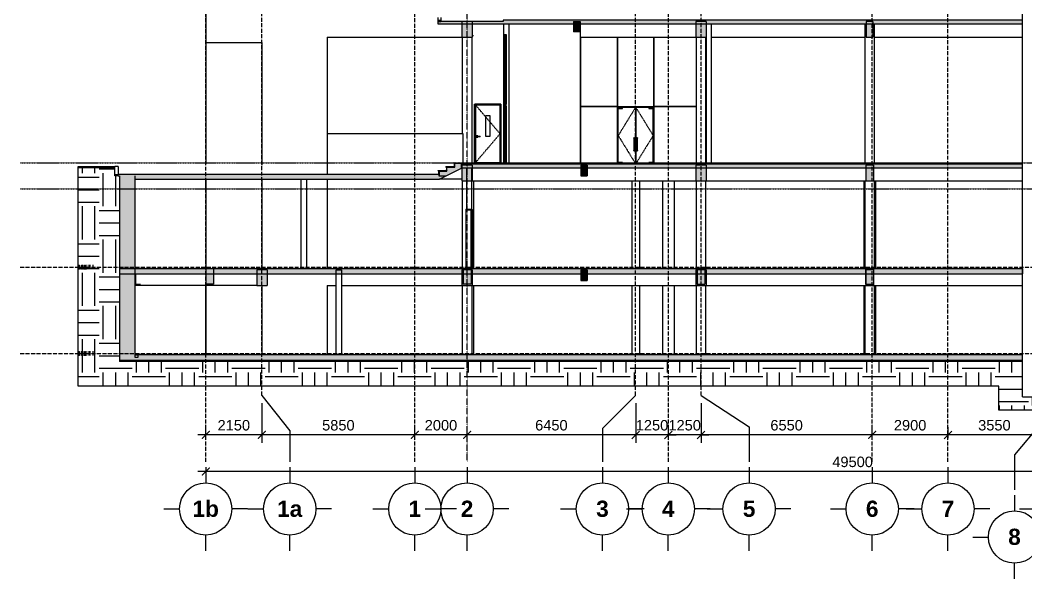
# Model space of a CAD drawing. Header units: millimetres. Extents: x -15601 to 112004, y -15912 to 94410.
# Drawn here: x -15601 to 22881, y -15912 to 5450 of the extents above; entities that cross this region are included whole.
import ezdxf

# ---------------------------------------------------------------- set-up
doc = ezdxf.new("R2010")
doc.units = ezdxf.units.MM
for name, pattern in [('ALB-RD1', [9, 0, -2, 0, -2, 3, -2]), ('Centre', [31.75, 6.35, -4.7625, 15.875, -4.7625]), ('Dash 1_16_', [3.175, 1.5875, -1.5875]), ('Grid Line', [4.2, 3, -0.6, 0, -0.6])]:
    doc.linetypes.add(name, pattern=pattern)
for name, color, linetype, lineweight in [('A-DOOR', 31, 'Continuous', 5), ('A-DOOR-GLAZ', 152, 'Continuous', 5), ('A-FLOR-MCUT', 3, 'Continuous', 9), ('A-GLAZ-CWMG', 55, 'Continuous', 5), ('CUA', 31, 'Continuous', 9), ('DIM', 1, 'Continuous', 5), ('KH', 6, 'Continuous', 5), ('KINH', 152, 'Continuous', 5), ('MOC RANH', 83, 'ALB-RD1', 100), ('NET CAT', 3, 'Continuous', 5), ('NET CATConcrete', 3, 'Continuous', 5), ('NET THAY 1', 41, 'Continuous', 5), ('NET-CAT', 3, 'Continuous', 15), ('NET-THAY', 2, 'Continuous', 9), ('TRUC', 225, 'Continuous', 5)]:
    doc.layers.add(name, color=color, linetype=linetype, lineweight=lineweight)
doc.styles.add('Arial_B', font='arialbd_0.ttf', dxfattribs={"height": 619.047619})
doc.styles.add('TA1', font='arial_0.ttf')
doc.dimstyles.new('D_200_KTx2', dxfattribs={"dimtxt": 400, "dimasz": 300, "dimexe": 300, "dimexo": 300, "dimgap": 160, "dimtad": 1, "dimdec": 0, "dimzin": 9, "dimtxsty": 'TA1', "dimblk": 'ARCHTICK', "dimcen": 1, "dimdle": 300, "dimclrd": 256, "dimclre": 256, "dimclrt": 7, "dimadec": 0, "dimazin": 0, "dimtfac": 1, "dimtdec": 0, "dimtix": 1, "dimtmove": 1, "dimatfit": 3, "dimldrblk": 'ARCHTICK', "dimfxl": 0, "dimtolj": 1, "dimtzin": 0, "dimlwd": -1, "dimlwe": -1, "dimarcsym": 0})
pattern_1 = [(45, (40760.02, 40400), (-28.28427, 28.28427), []), (135, (40760.02, 40400), (-28.28427, -28.28427), [])]

# ---------------------------------------------------------------- blocks, each defined once
blk = doc.blocks.new('ALC1807-ASCENT PLAZA-KET CAU 2_rvt-1-B-B')
at = {"layer": 'NET CAT'}
for points in [[(1301, 4800), (1701, 4800), (1701, 5400), (1301, 5400)], [(5576, 5000), (5826, 5000), (5826, 5400), (5576, 5400)], [(10251, 4800), (10651, 4800), (10651, 5400), (10251, 5400)], [(17026, 4800), (17026, 5400), (16776, 5400), (16776, 4800)], [(1498, -700), (1701, -700), (1701, -100), (1301, -100), (1301, -700)], [(6101, -500), (6101, -100), (5851, -100), (5851, -500)], [(10651, -700), (10651, -100), (10251, -100), (10251, -700)], [(16751, -700), (17051, -700), (17051, -100), (16751, -100)], [(-6149, -4700), (-6149, -4100), (-6549, -4100), (-6549, -4700)], [(1701, -4700), (1701, -4100), (1301, -4100), (1301, -4700)], [(6101, -4500), (6101, -4100), (5851, -4100), (5851, -4500)], [(10251, -4700), (10651, -4700), (10651, -4100), (10251, -4100)], [(16751, -4700), (17051, -4700), (17051, -4100), (16751, -4100)]]:
    blk.add_hatch(color=7, dxfattribs=at).paths.add_polyline_path(points, flags=0)
at = {"layer": 'NET CAT', "color": 50, "lineweight": 15}
for q in [(22751, 93200), (26051, -8950)]:
    blk.add_line((22751, -8950), q, dxfattribs=at)
at = {"layer": 'NET CAT', "color": 130, "lineweight": 13}
for p, q in [((1701, 5400), (1301, 5400)), ((1301, 5400), (1301, 4800)), ((1701, 5400), (1701, 4800)), ((5576, 5400), (5826, 5400)), ((5576, 5400), (5576, 5000)), ((5826, 5400), (5826, 5000)), ((10651, 5400), (10251, 5400)), ((10251, 5400), (10251, 4800)), ((10651, 5400), (10651, 4800)), ((17026, 5400), (16776, 5400)), ((16776, 5400), (16776, 4800)), ((17026, 5400), (17026, 4800)), ((1301, 4800), (1701, 4800)), ((5826, 5000), (5576, 5000)), ((10251, 4800), (10651, 4800)), ((16776, 4800), (17026, 4800)), ((1701, -100), (1301, -100)), ((1301, -100), (1301, -700)), ((1701, -100), (1701, -700)), ((6101, -100), (5851, -100)), ((5851, -100), (5851, -500)), ((6101, -100), (6101, -500)), ((10651, -100), (10251, -100)), ((10251, -100), (10251, -700)), ((10651, -100), (10651, -700)), ((17051, -100), (16751, -100)), ((16751, -100), (16751, -700)), ((17051, -100), (17051, -700)), ((1301, -700), (1701, -700)), ((5851, -500), (6101, -500)), ((10251, -700), (10651, -700)), ((16751, -700), (17051, -700)), ((-6149, -4100), (-6549, -4100)), ((-6549, -4100), (-6549, -4700)), ((-6149, -4100), (-6149, -4700)), ((1701, -4100), (1301, -4100)), ((1301, -4100), (1301, -4700)), ((1701, -4100), (1701, -4700)), ((6101, -4100), (5851, -4100)), ((5851, -4100), (5851, -4500)), ((6101, -4100), (6101, -4500)), ((10651, -4100), (10251, -4100)), ((10251, -4100), (10251, -4700)), ((10651, -4100), (10651, -4700)), ((17051, -4100), (16751, -4100)), ((16751, -4100), (16751, -4700)), ((17051, -4100), (17051, -4700)), ((5851, -4500), (6101, -4500)), ((-6549, -4700), (-6149, -4700)), ((1301, -4700), (1701, -4700)), ((10251, -4700), (10651, -4700)), ((16751, -4700), (17051, -4700))]:
    blk.add_line(p, q, dxfattribs=at)
at = {"layer": 'NET CAT', "color": 4}
for p, q in [((16726, 0), (16726, 5300)), ((17076, 5300), (17076, 0)), ((-8499, 4850), (-8499, 4600)), ((-3849, 4800), (-3849, 1100)), ((-3849, 4800), (1301, 4800)), ((1326, 1100), (1326, 4800)), ((1676, 4800), (1676, 0)), ((5837, 4800), (10251, 4800)), ((10276, 0), (10276, 4800)), ((10626, 4800), (10626, 0)), ((10851, 4800), (16726, 4800)), ((17076, 4800), (22751, 4800)), ((-8499, 4600), (-6349, 4600)), ((-6349, 4600), (-6349, -100)), ((-8499, -630), (-8499, -4050)), ((-6349, -630), (-6349, -4050)), ((-3849, -630), (-3849, -4050)), ((1326, -4050), (1326, -700)), ((1701, -700), (10251, -700)), ((1751, -700), (1751, -4050)), ((7801, -700), (7801, -4050)), ((8101, -700), (8101, -4050)), ((8976, -700), (8976, -4050)), ((9426, -700), (9426, -4050)), ((10276, -4050), (10276, -700)), ((10626, -700), (10626, -4050)), ((10651, -700), (16726, -700)), ((16676, -700), (16676, -4050)), ((16726, -4050), (16726, -700)), ((17076, -700), (17076, -4050)), ((17076, -700), (22751, -700)), ((17126, -700), (17126, -4050)), ((-11199, -4700), (-11199, -4250)), ((-6549, -4700), (-11199, -4700)), ((-8499, -4700), (-8499, -7350)), ((-6349, -4700), (-6349, -7350)), ((-3849, -4700), (-3849, -7350)), ((-3849, -4700), (-3509, -4700)), ((-3309, -4700), (1301, -4700)), ((1326, -7350), (1326, -4700)), ((1676, -4700), (1676, -7350)), ((1701, -4700), (10251, -4700)), ((1751, -4700), (1751, -7350)), ((7801, -4700), (7801, -7350)), ((8101, -4700), (8101, -7350)), ((8976, -4700), (8976, -7350)), ((9426, -4700), (9426, -7350)), ((10276, -7350), (10276, -4700)), ((10626, -4700), (10626, -7350)), ((10651, -4700), (16726, -4700)), ((16676, -4700), (16676, -7350)), ((16726, -7350), (16726, -4700)), ((17076, -4700), (17076, -7350)), ((17076, -4700), (22751, -4700)), ((17126, -4700), (17126, -7350)), ((-6349, -7350), (-8499, -7350)), ((-3849, -7350), (-6349, -7350)), ((1676, -7350), (1326, -7350)), ((1751, -7350), (1676, -7350)), ((8101, -7350), (7801, -7350)), ((9426, -7350), (8976, -7350)), ((10626, -7350), (10276, -7350)), ((16726, -7350), (16676, -7350)), ((17076, -7350), (16726, -7350)), ((17126, -7350), (17076, -7350))]:
    blk.add_line(p, q, dxfattribs=at)
blk = doc.blocks.new('System Panel - Glazed-1271697-B-B')
at = {"layer": 'KINH'}
for p, q in [((7250, 2150), (5841, 2150)), ((5841, 2150), (5841, 0)), ((7250, 0), (7250, 2150))]:
    blk.add_line(p, q, dxfattribs=at)
blk = doc.blocks.new('CUA KINH BAN LE SAN MO 2 HUONG - Type 1-1271698-B-B')
at = {"layer": 'A-DOOR-GLAZ', "lineweight": 5}
for p, q in [((7281, 5), (7281, 2069)), ((7950, 2119), (7446, 2119)), ((7950, 2119), (7950, 0)), ((8454, 2119), (7951, 2119)), ((7951, 2119), (7951, 0)), ((8619, 5), (8619, 2069))]:
    blk.add_line(p, q, dxfattribs=at)
at = {"layer": 'CUA', "lineweight": 5}
for p, q in [((7280, 0), (7280, 2120)), ((7280, 2120), (8620, 2120)), ((7446, 2119), (7281, 2119)), ((7281, 2119), (7281, 2069)), ((7281, 2069), (7446, 2069)), ((7446, 2069), (7446, 2119)), ((8619, 2119), (8454, 2119)), ((8454, 2119), (8454, 2069)), ((8454, 2069), (8619, 2069)), ((8619, 2069), (8619, 2119)), ((8620, 2120), (8620, 0)), ((7875, 900), (7875, 500)), ((7905, 500), (7905, 900)), ((7996, 900), (7996, 500)), ((8026, 500), (8026, 900)), ((7446, 5), (7281, 5)), ((7281, 5), (7281, 0)), ((7446, 0), (7446, 5)), ((8454, 5), (8454, 0)), ((8619, 5), (8454, 5)), ((8619, 0), (8619, 5))]:
    blk.add_line(p, q, dxfattribs=at)
at = {"layer": 'CUA', "linetype": 'Dash 1_16_', "lineweight": 5}
for p, q in [((7950, 2119), (7281, 1037)), ((7950, 2119), (7281, 1037)), ((7951, 2119), (8619, 1037)), ((7951, 2119), (8619, 1037)), ((7281, 1037), (7922, 0)), ((7281, 1037), (7922, 0)), ((8619, 1037), (7979, 0)), ((8619, 1037), (7979, 0))]:
    blk.add_line(p, q, dxfattribs=at)
at = {"layer": 'CUA', "lineweight": 5, "flags": 128}
for points in [[(7875, 936), (7875, 936), (7875, 937), (7875, 937), (7875, 938), (7875, 939), (7875, 939), (7876, 940), (7876, 940), (7876, 941), (7876, 941), (7877, 942), (7877, 942), (7877, 943), (7878, 943), (7878, 944), (7878, 944), (7879, 945), (7879, 945), (7879, 946), (7880, 946), (7880, 947), (7881, 947), (7881, 947), (7882, 948), (7882, 948), (7883, 948), (7883, 949), (7884, 949), (7884, 949), (7885, 949), (7886, 949), (7886, 950), (7887, 950), (7887, 950), (7888, 950), (7889, 950), (7889, 950), (7890, 950), (7890, 950)], [(7875, 935), (7875, 935), (7875, 935), (7875, 935), (7875, 935), (7875, 934), (7875, 934), (7875, 934), (7875, 933), (7875, 933), (7875, 932), (7875, 932), (7875, 931), (7875, 930), (7875, 930), (7875, 929), (7875, 928), (7875, 927), (7875, 926), (7875, 925), (7875, 924), (7875, 923), (7875, 922), (7875, 921), (7875, 920), (7875, 919), (7875, 918), (7875, 916), (7875, 915), (7875, 914), (7875, 913), (7875, 911), (7875, 910), (7875, 909), (7875, 907), (7875, 906), (7875, 905), (7875, 903), (7875, 902), (7875, 900), (7875, 900)], [(7875, 932), (7875, 932), (7875, 933), (7875, 933), (7875, 934), (7875, 934), (7875, 934), (7875, 934), (7875, 935), (7875, 935), (7875, 935), (7875, 935)], [(7890, 950), (7891, 950), (7891, 950), (7892, 950), (7892, 950), (7893, 950), (7893, 950), (7894, 949), (7895, 949), (7895, 949), (7896, 949), (7896, 949), (7897, 948), (7897, 948), (7898, 948), (7898, 947), (7899, 947), (7899, 947), (7900, 946), (7900, 946), (7901, 945), (7901, 945), (7901, 945), (7902, 944), (7902, 944), (7903, 943), (7903, 943), (7903, 942), (7903, 942), (7904, 941), (7904, 940), (7904, 940), (7904, 939), (7904, 939), (7905, 938), (7905, 938), (7905, 937), (7905, 936), (7905, 936), (7905, 935)], [(7905, 900), (7905, 901), (7905, 903), (7905, 904), (7905, 906), (7905, 907), (7905, 908), (7905, 910), (7905, 911), (7905, 912), (7905, 914), (7905, 915), (7905, 916), (7905, 917), (7905, 919), (7905, 920), (7905, 921), (7905, 922), (7905, 923), (7905, 924), (7905, 925), (7905, 926), (7905, 927), (7905, 928), (7905, 929), (7905, 929), (7905, 930), (7905, 931), (7905, 932), (7905, 932), (7905, 933), (7905, 933), (7905, 934), (7905, 934), (7905, 934), (7905, 934), (7905, 935), (7905, 935), (7905, 935), (7905, 935)], [(7905, 935), (7905, 935), (7905, 935), (7905, 935), (7905, 934), (7905, 934), (7905, 934), (7905, 933), (7905, 933), (7905, 932), (7905, 932)], [(7996, 936), (7996, 936), (7996, 937), (7996, 937), (7996, 938), (7996, 939), (7996, 939), (7997, 940), (7997, 940), (7997, 941), (7997, 941), (7998, 942), (7998, 942), (7998, 943), (7999, 943), (7999, 944), (7999, 944), (8000, 945), (8000, 945), (8000, 946), (8001, 946), (8001, 947), (8002, 947), (8002, 947), (8003, 948), (8003, 948), (8004, 948), (8004, 949), (8005, 949), (8005, 949), (8006, 949), (8007, 949), (8007, 950), (8008, 950), (8008, 950), (8009, 950), (8010, 950), (8010, 950), (8011, 950), (8011, 950)], [(7996, 935), (7996, 935), (7996, 935), (7996, 935), (7996, 935), (7996, 934), (7996, 934), (7996, 934), (7996, 933), (7996, 933), (7996, 932), (7996, 932), (7996, 931), (7996, 930), (7996, 930), (7996, 929), (7996, 928), (7996, 927), (7996, 926), (7996, 925), (7996, 924), (7996, 923), (7996, 922), (7996, 921), (7996, 920), (7996, 919), (7996, 918), (7996, 916), (7996, 915), (7996, 914), (7996, 913), (7996, 911), (7996, 910), (7996, 909), (7996, 907), (7996, 906), (7996, 905), (7996, 903), (7996, 902), (7996, 900), (7996, 900)], [(7996, 932), (7996, 932), (7996, 933), (7996, 933), (7996, 934), (7996, 934), (7996, 934), (7996, 934), (7996, 935), (7996, 935), (7996, 935), (7996, 935)], [(8011, 950), (8012, 950), (8012, 950), (8013, 950), (8013, 950), (8014, 950), (8014, 950), (8015, 949), (8016, 949), (8016, 949), (8017, 949), (8017, 949), (8018, 948), (8018, 948), (8019, 948), (8019, 947), (8020, 947), (8020, 947), (8021, 946), (8021, 946), (8022, 945), (8022, 945), (8022, 945), (8023, 944), (8023, 944), (8024, 943), (8024, 943), (8024, 942), (8024, 942), (8025, 941), (8025, 940), (8025, 940), (8025, 939), (8025, 939), (8026, 938), (8026, 938), (8026, 937), (8026, 936), (8026, 936), (8026, 935)], [(8026, 900), (8026, 901), (8026, 903), (8026, 904), (8026, 906), (8026, 907), (8026, 908), (8026, 910), (8026, 911), (8026, 912), (8026, 914), (8026, 915), (8026, 916), (8026, 917), (8026, 919), (8026, 920), (8026, 921), (8026, 922), (8026, 923), (8026, 924), (8026, 925), (8026, 926), (8026, 927), (8026, 928), (8026, 929), (8026, 929), (8026, 930), (8026, 931), (8026, 932), (8026, 932), (8026, 933), (8026, 933), (8026, 934), (8026, 934), (8026, 934), (8026, 934), (8026, 935), (8026, 935), (8026, 935), (8026, 935)], [(8026, 935), (8026, 935), (8026, 935), (8026, 935), (8026, 934), (8026, 934), (8026, 934), (8026, 933), (8026, 933), (8026, 932), (8026, 932)], [(7875, 500), (7875, 499), (7875, 497), (7875, 496), (7875, 494), (7875, 493), (7875, 492), (7875, 490), (7875, 489), (7875, 488), (7875, 486), (7875, 485), (7875, 484), (7875, 483), (7875, 481), (7875, 480), (7875, 479), (7875, 478), (7875, 477), (7875, 476), (7875, 475), (7875, 474), (7875, 473), (7875, 472), (7875, 471), (7875, 471), (7875, 470), (7875, 469), (7875, 468), (7875, 468), (7875, 467), (7875, 467), (7875, 466), (7875, 466), (7875, 466), (7875, 466), (7875, 465), (7875, 465), (7875, 465), (7875, 465)], [(7875, 465), (7875, 465), (7875, 465), (7875, 465), (7875, 466), (7875, 466), (7875, 466), (7875, 467), (7875, 467), (7875, 468), (7875, 468)], [(7890, 450), (7889, 450), (7889, 450), (7888, 450), (7888, 450), (7887, 450), (7886, 450), (7886, 451), (7885, 451), (7885, 451), (7884, 451), (7884, 451), (7883, 452), (7882, 452), (7882, 452), (7881, 453), (7881, 453), (7880, 453), (7880, 454), (7880, 454), (7879, 455), (7879, 455), (7878, 455), (7878, 456), (7878, 456), (7877, 457), (7877, 457), (7877, 458), (7876, 458), (7876, 459), (7876, 460), (7876, 460), (7876, 461), (7875, 461), (7875, 462), (7875, 462), (7875, 463), (7875, 464), (7875, 464), (7875, 465)], [(7905, 464), (7905, 464), (7905, 463), (7905, 463), (7905, 462), (7904, 461), (7904, 461), (7904, 460), (7904, 460), (7904, 459), (7903, 459), (7903, 458), (7903, 458), (7903, 457), (7902, 457), (7902, 456), (7902, 456), (7901, 455), (7901, 455), (7900, 454), (7900, 454), (7899, 453), (7899, 453), (7899, 453), (7898, 452), (7898, 452), (7897, 452), (7896, 451), (7896, 451), (7895, 451), (7895, 451), (7894, 451), (7894, 450), (7893, 450), (7892, 450), (7892, 450), (7891, 450), (7891, 450), (7890, 450), (7890, 450)], [(7905, 465), (7905, 465), (7905, 465), (7905, 465), (7905, 465), (7905, 466), (7905, 466), (7905, 466), (7905, 467), (7905, 467), (7905, 468), (7905, 468), (7905, 469), (7905, 470), (7905, 470), (7905, 471), (7905, 472), (7905, 473), (7905, 474), (7905, 475), (7905, 476), (7905, 477), (7905, 478), (7905, 479), (7905, 480), (7905, 481), (7905, 482), (7905, 484), (7905, 485), (7905, 486), (7905, 487), (7905, 489), (7905, 490), (7905, 491), (7905, 493), (7905, 494), (7905, 495), (7905, 497), (7905, 498), (7905, 500), (7905, 500)], [(7905, 468), (7905, 468), (7905, 467), (7905, 467), (7905, 466), (7905, 466), (7905, 466), (7905, 466), (7905, 465), (7905, 465), (7905, 465), (7905, 465)], [(7996, 500), (7996, 499), (7996, 497), (7996, 496), (7996, 494), (7996, 493), (7996, 492), (7996, 490), (7996, 489), (7996, 488), (7996, 486), (7996, 485), (7996, 484), (7996, 483), (7996, 481), (7996, 480), (7996, 479), (7996, 478), (7996, 477), (7996, 476), (7996, 475), (7996, 474), (7996, 473), (7996, 472), (7996, 471), (7996, 471), (7996, 470), (7996, 469), (7996, 468), (7996, 468), (7996, 467), (7996, 467), (7996, 466), (7996, 466), (7996, 466), (7996, 466), (7996, 465), (7996, 465), (7996, 465), (7996, 465)], [(7996, 465), (7996, 465), (7996, 465), (7996, 465), (7996, 466), (7996, 466), (7996, 466), (7996, 467), (7996, 467), (7996, 468), (7996, 468)], [(8011, 450), (8010, 450), (8010, 450), (8009, 450), (8009, 450), (8008, 450), (8007, 450), (8007, 451), (8006, 451), (8006, 451), (8005, 451), (8005, 451), (8004, 452), (8003, 452), (8003, 452), (8002, 453), (8002, 453), (8001, 453), (8001, 454), (8001, 454), (8000, 455), (8000, 455), (7999, 455), (7999, 456), (7999, 456), (7998, 457), (7998, 457), (7998, 458), (7997, 458), (7997, 459), (7997, 460), (7997, 460), (7997, 461), (7996, 461), (7996, 462), (7996, 462), (7996, 463), (7996, 464), (7996, 464), (7996, 465)], [(8026, 464), (8026, 464), (8026, 463), (8026, 463), (8026, 462), (8025, 461), (8025, 461), (8025, 460), (8025, 460), (8025, 459), (8024, 459), (8024, 458), (8024, 458), (8024, 457), (8023, 457), (8023, 456), (8023, 456), (8022, 455), (8022, 455), (8021, 454), (8021, 454), (8020, 453), (8020, 453), (8020, 453), (8019, 452), (8019, 452), (8018, 452), (8017, 451), (8017, 451), (8016, 451), (8016, 451), (8015, 451), (8015, 450), (8014, 450), (8013, 450), (8013, 450), (8012, 450), (8012, 450), (8011, 450), (8011, 450)], [(8026, 465), (8026, 465), (8026, 465), (8026, 465), (8026, 465), (8026, 466), (8026, 466), (8026, 466), (8026, 467), (8026, 467), (8026, 468), (8026, 468), (8026, 469), (8026, 470), (8026, 470), (8026, 471), (8026, 472), (8026, 473), (8026, 474), (8026, 475), (8026, 476), (8026, 477), (8026, 478), (8026, 479), (8026, 480), (8026, 481), (8026, 482), (8026, 484), (8026, 485), (8026, 486), (8026, 487), (8026, 489), (8026, 490), (8026, 491), (8026, 493), (8026, 494), (8026, 495), (8026, 497), (8026, 498), (8026, 500), (8026, 500)], [(8026, 468), (8026, 468), (8026, 467), (8026, 467), (8026, 466), (8026, 466), (8026, 466), (8026, 466), (8026, 465), (8026, 465), (8026, 465), (8026, 465)]]:
    blk.add_lwpolyline(points, dxfattribs=at)
at = {"layer": 'CUA', "lineweight": 5}
for centre, start, end in [((7890, 935), 0, 180), ((7890, 935), 90, 210), ((7890, 935), 225, 239.2959), ((7890, 935), 330, 90), ((7890, 935), 300.7041, 315), ((8011, 935), 360, 180), ((8011, 935), 90, 210), ((8011, 935), 225, 239.2959), ((8011, 935), 330, 90), ((8011, 935), 300.7041, 315), ((7890, 465), 150, 270), ((7890, 465), 180, 0), ((7890, 465), 270, 30), ((8011, 465), 150, 270), ((8011, 465), 180, 360), ((8011, 465), 270, 30)]:
    blk.add_arc(centre, 15, start, end, dxfattribs=at)
blk = doc.blocks.new('System Panel - Glazed-1271709-B-B')
at = {"layer": 'KINH'}
for p, q in [((10276, 2150), (8650, 2150)), ((8650, 2150), (8650, 0)), ((10650, 2150), (10626, 2150)), ((10650, 0), (10650, 2150))]:
    blk.add_line(p, q, dxfattribs=at)
blk = doc.blocks.new('System Panel - Glazed-1271723-B-B')
at = {"layer": 'KINH'}
for p, q in [((5841, 4800), (5841, 2150)), ((7250, 2150), (7250, 4800)), ((5841, 2150), (7250, 2150))]:
    blk.add_line(p, q, dxfattribs=at)
blk = doc.blocks.new('System Panel - Glazed-1271724-B-B')
at = {"layer": 'KINH'}
for p, q in [((7250, 4800), (7250, 2150)), ((8650, 2150), (8650, 4800)), ((7250, 2150), (8650, 2150))]:
    blk.add_line(p, q, dxfattribs=at)
blk = doc.blocks.new('System Panel - Glazed-1271725-B-B')
at = {"layer": 'KINH'}
for p, q in [((8650, 4800), (8650, 2150)), ((10650, 2150), (10650, 4800)), ((8650, 2150), (10276, 2150)), ((10626, 2150), (10650, 2150))]:
    blk.add_line(p, q, dxfattribs=at)
blk = doc.blocks.new('CUA KINH BAN LE SAN MO 2 HUONG - Type 1-1982720-B-B')
at = {"layer": 'CUA', "lineweight": 5}
for p, q in [((2950, 0), (2950, 2193)), ((2950, 2193), (2951, 2193)), ((2951, 0), (2951, 2193)), ((2951, 0), (2950, 0))]:
    blk.add_line(p, q, dxfattribs=at)
blk = doc.blocks.new('System Panel - Glazed-1982988-B-B')
at = {"layer": 'KINH', "lineweight": 9}
for p, q in [((2945, 2207), (2945, 4900)), ((2945, 4900), (2957, 4900)), ((2957, 4900), (2957, 2207)), ((2945, 2207), (2957, 2207))]:
    blk.add_line(p, q, dxfattribs=at)
blk = doc.blocks.new('CUA 1 CANH MO - 2 - Type 1000-V10-B-B')
at = {"layer": 'A-DOOR', "lineweight": 5}
for p, q in [((2760, 2205), (1822, 2205)), ((1822, 2205), (1822, 5)), ((2760, 5), (2760, 2205)), ((2216, 1005), (2216, 1805)), ((2216, 1805), (2366, 1805)), ((2366, 1805), (2366, 1005)), ((2366, 1005), (2216, 1005)), ((1822, 5), (2760, 5))]:
    blk.add_line(p, q, dxfattribs=at)
at = {"layer": 'CUA', "lineweight": 5}
for p, q in [((1791, 0), (1791, 2236)), ((2791, 2236), (1791, 2236)), ((1821, 2206), (1821, 0)), ((1821, 2206), (2761, 2206)), ((2761, 0), (2761, 2206)), ((2791, 0), (2791, 2236)), ((1909, 1028), (1854, 1028)), ((1854, 1028), (1854, 973)), ((1854, 973), (1909, 973)), ((1867, 1015), (2002, 1015)), ((1867, 1015), (1867, 985)), ((2002, 985), (1867, 985)), ((1909, 1015), (1909, 1028)), ((1909, 973), (1909, 985)), ((2002, 985), (2002, 1015)), ((1841, 5), (1841, 0)), ((2741, 0), (2741, 5))]:
    blk.add_line(p, q, dxfattribs=at)
at = {"layer": 'CUA', "linetype": 'Dash 1_16_', "lineweight": 5}
for p, q in [((1822, 2205), (2760, 1105)), ((2760, 1105), (1822, 5))]:
    blk.add_line(p, q, dxfattribs=at)
blk = doc.blocks.new('Rectangular Mullion - Rectangular Mullion-1982717-B-B')
at = {"layer": 'A-GLAZ-CWMG', "lineweight": 9}
for p, q in [((2892, 2233), (2892, 2167)), ((2892, 2233), (2942, 2233)), ((2892, 2167), (2942, 2167)), ((2942, 2207), (2942, 2233)), ((2959, 2207), (2942, 2207)), ((2942, 2167), (2942, 2193)), ((2942, 2193), (2959, 2193)), ((2992, 2233), (2959, 2233)), ((2959, 2233), (2959, 2207)), ((2959, 2193), (2959, 2167)), ((2959, 2167), (2992, 2167)), ((2992, 2167), (2992, 2233))]:
    blk.add_line(p, q, dxfattribs=at)
blk = doc.blocks.new('Rectangular Mullion - Rectangular Mullion-V53-B-B')
at = {"layer": 'A-GLAZ-CWMG'}
for p, q in [((2892, 2167), (2892, 0)), ((2942, 2167), (2942, 0)), ((2959, 2167), (2959, 0)), ((2992, 2167), (2992, 0))]:
    blk.add_line(p, q, dxfattribs=at)
blk = doc.blocks.new('Rectangular Mullion - Rectangular Mullion-V54-B-B')
at = {"layer": 'A-GLAZ-CWMG'}
for p, q in [((2892, 4900), (2942, 4900)), ((2892, 4900), (2892, 2233)), ((2942, 4900), (2945, 4900)), ((2942, 4900), (2942, 2233)), ((2957, 4900), (2959, 4900)), ((2959, 4900), (2992, 4900)), ((2959, 4900), (2959, 2233)), ((2992, 4900), (2992, 2233))]:
    blk.add_line(p, q, dxfattribs=at)
blk = doc.blocks.new('CUA 2 CANH MO KHUNG NHOM - 1 - Type 1-V155-B-B')
at = {"layer": 'A-DOOR'}
for p, q in [((1656, -3995), (1656, -1795)), ((1696, -1795), (1656, -1795)), ((1696, -1795), (1696, -3995)), ((1696, -3995), (1656, -3995))]:
    blk.add_line(p, q, dxfattribs=at)
at = {"layer": 'CUA', "lineweight": 5}
for p, q in [((1456, -1774), (1456, -1814)), ((1456, -1774), (1476, -1774)), ((1456, -1814), (1456, -4000)), ((1655, -1814), (1456, -1814)), ((1476, -1774), (1476, -1784)), ((1676, -1784), (1476, -1784)), ((1655, -1814), (1655, -1794)), ((1696, -1794), (1655, -1794)), ((1655, -4000), (1655, -1814)), ((1676, -1784), (1676, -1774)), ((1696, -1774), (1676, -1774)), ((1696, -1794), (1696, -1774)), ((1476, -4000), (1456, -4000)), ((1696, -4000), (1676, -4000)), ((1696, -4000), (1696, -3995))]:
    blk.add_line(p, q, dxfattribs=at)
blk = doc.blocks.new('Grid - FamilyAL-KH TRUC-1020318-B-B')
at = {"layer": 'KH'}
for p, q in [((-5285, -11639), (-5285, -12239)), ((-6885, -13239), (-6285, -13239)), ((-3685, -13239), (-4285, -13239)), ((-5285, -14839), (-5285, -14239))]:
    blk.add_line(p, q, dxfattribs=at)
blk.add_circle((-5285, -13239), 1000, dxfattribs=at)
blk = doc.blocks.new('_ARCHTICK')
at = {"color": 0, "linetype": 'ByBlock', "const_width": 0.15}
blk.add_lwpolyline([(-0.5, -0.5), (0.5, 0.5)], dxfattribs=at)
blk = doc.blocks.new('*D448')
at = {"layer": 'Defpoints', "color": 0, "transparency": 16777216}
for p in [(23451, -9972), (19901, -10406), (19901, -10830)]:
    blk.add_point(p, dxfattribs=at)
at = {"layer": 'DIM', "transparency": 16777216}
for p, q in [((19901, -10530), (19901, -10106)), ((23451, -10272), (23451, -10706)), ((23751, -10406), (19601, -10406))]:
    blk.add_line(p, q, dxfattribs=at)
at = {"layer": 'DIM', "transparency": 16777216, "xscale": 300, "yscale": 300, "zscale": 300, "rotation": 180}
blk.add_blockref('_ARCHTICK', (19901, -10406), dxfattribs=at)
at = {"layer": 'DIM', "transparency": 16777216, "xscale": 300, "yscale": 300, "zscale": 300}
blk.add_blockref('_ARCHTICK', (23451, -10406), dxfattribs=at)
at = {"layer": 'DIM', "color": 7, "transparency": 16777216, "insert": (21676, -10041), "char_height": 400, "attachment_point": 5, "style": 'TA1'}
blk.add_mtext('\\A1;3550', dxfattribs=at)
blk = doc.blocks.new('*D449')
at = {"layer": 'Defpoints', "color": 0, "transparency": 16777216}
for p in [(17001, -10406), (17001, -10830), (19901, -10830)]:
    blk.add_point(p, dxfattribs=at)
at = {"layer": 'DIM', "transparency": 16777216}
for p, q in [((17001, -10530), (17001, -10106)), ((19901, -10530), (19901, -10106)), ((20201, -10406), (16701, -10406))]:
    blk.add_line(p, q, dxfattribs=at)
at = {"layer": 'DIM', "transparency": 16777216, "xscale": 300, "yscale": 300, "zscale": 300, "rotation": 180}
blk.add_blockref('_ARCHTICK', (17001, -10406), dxfattribs=at)
at = {"layer": 'DIM', "transparency": 16777216, "xscale": 300, "yscale": 300, "zscale": 300}
blk.add_blockref('_ARCHTICK', (19901, -10406), dxfattribs=at)
at = {"layer": 'DIM', "color": 7, "transparency": 16777216, "insert": (18451, -10041), "char_height": 400, "attachment_point": 5, "style": 'TA1'}
blk.add_mtext('\\A1;2900', dxfattribs=at)
blk = doc.blocks.new('*D450')
at = {"layer": 'Defpoints', "color": 0, "transparency": 16777216}
for p in [(10451, -8899), (10451, -10406), (17001, -10830)]:
    blk.add_point(p, dxfattribs=at)
at = {"layer": 'DIM', "transparency": 16777216}
for p, q in [((10451, -9199), (10451, -10706)), ((17001, -10530), (17001, -10106)), ((17301, -10406), (10151, -10406))]:
    blk.add_line(p, q, dxfattribs=at)
at = {"layer": 'DIM', "transparency": 16777216, "xscale": 300, "yscale": 300, "zscale": 300, "rotation": 180}
blk.add_blockref('_ARCHTICK', (10451, -10406), dxfattribs=at)
at = {"layer": 'DIM', "transparency": 16777216, "xscale": 300, "yscale": 300, "zscale": 300}
blk.add_blockref('_ARCHTICK', (17001, -10406), dxfattribs=at)
at = {"layer": 'DIM', "color": 7, "transparency": 16777216, "insert": (13726, -10041), "char_height": 400, "attachment_point": 5, "style": 'TA1'}
blk.add_mtext('\\A1;6550', dxfattribs=at)
blk = doc.blocks.new('*D451')
at = {"layer": 'Defpoints', "color": 0, "transparency": 16777216}
for p in [(10451, -8899), (9201, -10406), (9201, -10830)]:
    blk.add_point(p, dxfattribs=at)
at = {"layer": 'DIM', "transparency": 16777216}
for p, q in [((10451, -9199), (10451, -10706)), ((9201, -10530), (9201, -10106)), ((9201, -10406), (8901, -10406)), ((10451, -10406), (9201, -10406)), ((10451, -10406), (10751, -10406))]:
    blk.add_line(p, q, dxfattribs=at)
at = {"layer": 'DIM', "transparency": 16777216, "xscale": 300, "yscale": 300, "zscale": 300}
blk.add_blockref('_ARCHTICK', (9201, -10406), dxfattribs=at)
at = {"layer": 'DIM', "transparency": 16777216, "xscale": 300, "yscale": 300, "zscale": 300, "rotation": 180}
blk.add_blockref('_ARCHTICK', (10451, -10406), dxfattribs=at)
at = {"layer": 'DIM', "color": 7, "transparency": 16777216, "insert": (9826, -10041), "char_height": 400, "attachment_point": 5, "style": 'TA1'}
blk.add_mtext('\\A1;1250', dxfattribs=at)
blk = doc.blocks.new('*D452')
at = {"layer": 'Defpoints', "color": 0, "transparency": 16777216}
for p in [(7951, -8899), (7951, -10406), (9201, -10830)]:
    blk.add_point(p, dxfattribs=at)
at = {"layer": 'DIM', "transparency": 16777216}
for p, q in [((7951, -9199), (7951, -10706)), ((9201, -10530), (9201, -10106)), ((7951, -10406), (7651, -10406)), ((9201, -10406), (7951, -10406)), ((9201, -10406), (9501, -10406))]:
    blk.add_line(p, q, dxfattribs=at)
at = {"layer": 'DIM', "transparency": 16777216, "xscale": 300, "yscale": 300, "zscale": 300}
blk.add_blockref('_ARCHTICK', (7951, -10406), dxfattribs=at)
at = {"layer": 'DIM', "transparency": 16777216, "xscale": 300, "yscale": 300, "zscale": 300, "rotation": 180}
blk.add_blockref('_ARCHTICK', (9201, -10406), dxfattribs=at)
at = {"layer": 'DIM', "color": 7, "transparency": 16777216, "insert": (8576, -10041), "char_height": 400, "attachment_point": 5, "style": 'TA1'}
blk.add_mtext('\\A1;1250', dxfattribs=at)
blk = doc.blocks.new('*D453')
at = {"layer": 'Defpoints', "color": 0, "transparency": 16777216}
for p in [(7951, -8899), (1501, -10406), (1501, -10830)]:
    blk.add_point(p, dxfattribs=at)
at = {"layer": 'DIM', "transparency": 16777216}
for p, q in [((7951, -9199), (7951, -10706)), ((1501, -10530), (1501, -10106)), ((8251, -10406), (1201, -10406))]:
    blk.add_line(p, q, dxfattribs=at)
at = {"layer": 'DIM', "transparency": 16777216, "xscale": 300, "yscale": 300, "zscale": 300, "rotation": 180}
blk.add_blockref('_ARCHTICK', (1501, -10406), dxfattribs=at)
at = {"layer": 'DIM', "transparency": 16777216, "xscale": 300, "yscale": 300, "zscale": 300}
blk.add_blockref('_ARCHTICK', (7951, -10406), dxfattribs=at)
at = {"layer": 'DIM', "color": 7, "transparency": 16777216, "insert": (4726, -10041), "char_height": 400, "attachment_point": 5, "style": 'TA1'}
blk.add_mtext('\\A1;6450', dxfattribs=at)
blk = doc.blocks.new('*D454')
at = {"layer": 'Defpoints', "color": 0, "transparency": 16777216}
for p in [(-499, -10406), (-499, -10830), (1501, -10830)]:
    blk.add_point(p, dxfattribs=at)
at = {"layer": 'DIM', "transparency": 16777216}
for p, q in [((-499, -10530), (-499, -10106)), ((1501, -10530), (1501, -10106)), ((1801, -10406), (-799, -10406))]:
    blk.add_line(p, q, dxfattribs=at)
at = {"layer": 'DIM', "transparency": 16777216, "xscale": 300, "yscale": 300, "zscale": 300, "rotation": 180}
blk.add_blockref('_ARCHTICK', (-499, -10406), dxfattribs=at)
at = {"layer": 'DIM', "transparency": 16777216, "xscale": 300, "yscale": 300, "zscale": 300}
blk.add_blockref('_ARCHTICK', (1501, -10406), dxfattribs=at)
at = {"layer": 'DIM', "color": 7, "transparency": 16777216, "insert": (501, -10041), "char_height": 400, "attachment_point": 5, "style": 'TA1'}
blk.add_mtext('\\A1;2000', dxfattribs=at)
blk = doc.blocks.new('*D455')
at = {"layer": 'Defpoints', "color": 0, "transparency": 16777216}
for p in [(-6349, -8899), (-6349, -10406), (-499, -10830)]:
    blk.add_point(p, dxfattribs=at)
at = {"layer": 'DIM', "transparency": 16777216}
for p, q in [((-6349, -9199), (-6349, -10706)), ((-499, -10530), (-499, -10106)), ((-199, -10406), (-6649, -10406))]:
    blk.add_line(p, q, dxfattribs=at)
at = {"layer": 'DIM', "transparency": 16777216, "xscale": 300, "yscale": 300, "zscale": 300, "rotation": 180}
blk.add_blockref('_ARCHTICK', (-6349, -10406), dxfattribs=at)
at = {"layer": 'DIM', "transparency": 16777216, "xscale": 300, "yscale": 300, "zscale": 300}
blk.add_blockref('_ARCHTICK', (-499, -10406), dxfattribs=at)
at = {"layer": 'DIM', "color": 7, "transparency": 16777216, "insert": (-3424, -10041), "char_height": 400, "attachment_point": 5, "style": 'TA1'}
blk.add_mtext('\\A1;5850', dxfattribs=at)
blk = doc.blocks.new('*D456')
at = {"layer": 'Defpoints', "color": 0, "transparency": 16777216}
for p in [(-6349, -8899), (-8499, -10406), (-8499, -10830)]:
    blk.add_point(p, dxfattribs=at)
at = {"layer": 'DIM', "transparency": 16777216}
for p, q in [((-6349, -9199), (-6349, -10706)), ((-8499, -10530), (-8499, -10106)), ((-6049, -10406), (-8799, -10406))]:
    blk.add_line(p, q, dxfattribs=at)
at = {"layer": 'DIM', "transparency": 16777216, "xscale": 300, "yscale": 300, "zscale": 300, "rotation": 180}
blk.add_blockref('_ARCHTICK', (-8499, -10406), dxfattribs=at)
at = {"layer": 'DIM', "transparency": 16777216, "xscale": 300, "yscale": 300, "zscale": 300}
blk.add_blockref('_ARCHTICK', (-6349, -10406), dxfattribs=at)
at = {"layer": 'DIM', "color": 7, "transparency": 16777216, "insert": (-7424, -10041), "char_height": 400, "attachment_point": 5, "style": 'TA1'}
blk.add_mtext('\\A1;2150', dxfattribs=at)
blk = doc.blocks.new('*D457')
at = {"layer": 'Defpoints', "color": 0, "transparency": 16777216}
for p in [(-8499, -11439), (41001, -11439), (-8499, -11806)]:
    blk.add_point(p, dxfattribs=at)
at = {"layer": 'DIM', "transparency": 16777216}
for p, q in [((41301, -11806), (-8799, -11806)), ((-8499, -11739), (-8499, -12106)), ((41001, -11739), (41001, -12106))]:
    blk.add_line(p, q, dxfattribs=at)
at = {"layer": 'DIM', "transparency": 16777216, "xscale": 300, "yscale": 300, "zscale": 300, "rotation": 180}
blk.add_blockref('_ARCHTICK', (-8499, -11806), dxfattribs=at)
at = {"layer": 'DIM', "transparency": 16777216, "xscale": 300, "yscale": 300, "zscale": 300}
blk.add_blockref('_ARCHTICK', (41001, -11806), dxfattribs=at)
at = {"layer": 'DIM', "color": 7, "transparency": 16777216, "insert": (16251, -11441), "char_height": 400, "attachment_point": 5, "style": 'TA1'}
blk.add_mtext('\\A1;49500', dxfattribs=at)

msp = doc.modelspace()

# ---------------------------------------------------------------- hatches: boundary and pattern name
at = {"layer": 'NET CAT'}
h = msp.add_hatch(color=7, dxfattribs=at)
h.paths.add_polyline_path([(400.5, 5300), (22750.5, 5300), (22750.5, 5450), (2886, 5450), (2886, 5400), (500.5, 5400), (500.5, 5450), (400.5, 5450)], flags=0)
h.paths.add_polyline_path([(32934.3, 5300), (32934.3, 5450), (26050.5, 5450), (26050.5, 5300), (30568.6, 5300)], flags=0)
h = msp.add_hatch(dxfattribs=at)
h.set_pattern_fill('FP_6', color=134, style=0, pattern_type=2)
h.set_pattern_definition([(0, (40760, 40400), (1270, 1270), [1270, -1270]), (0, (40760, 40876.2), (1270, 1270), [1270, -1270]), (0, (40760, 41352.5), (1270, 1270), [1270, -1270]), (90, (40918.8, 41511.2), (-1270, 1270), [1270, -1270]), (90, (41395, 41511.2), (-1270, 1270), [1270, -1270]), (90, (41871.3, 41511.2), (-1270, 1270), [1270, -1270])])
h.paths.add_polyline_path([(26699.7, -9453.2), (26699.7, -8950), (22750.5, -8950), (22750.5, -7550), (-11799.5, -7550), (-11799.5, -500), (-11981, -500), (-11980.2, -200), (-13376.7, -200), (-13376.7, -8550), (21838.6, -8550), (21843.5, -9457.8)])
h.paths.add_polyline_path([(26050.5, -7550), (26050.5, -8950), (26697.8, -8993.9), (26701.7, -8550), (32934.3, -8550), (32934.3, -7550)])
h = msp.add_hatch(color=7, dxfattribs=at)
h.paths.add_polyline_path([(15919.1, -200), (22750.5, -200), (22750.5, -50), (1290.5, -50), (1290.5, -200), (8594.3, -200)], flags=0)
h.paths.add_polyline_path([(32934.3, -200), (32934.3, -50), (26050.5, -50), (26050.5, -200), (30568.6, -200)], flags=0)
msp.add_hatch(color=7, dxfattribs=at).paths.add_polyline_path([(430.5, -630), (430.5, -450), (-11799.5, -450), (-11799.5, -630), (353.9, -630)])
msp.add_hatch(color=7, dxfattribs=at).paths.add_polyline_path([(-11199.5, -7350), (-11199.5, -500), (-11799.5, -500), (-11799.5, -7350)], flags=0)
h = msp.add_hatch(color=7, dxfattribs=at)
h.paths.add_polyline_path([(32934.3, -4250), (32934.3, -4050), (26050.5, -4050), (26050.5, -4250), (30568.6, -4250)], flags=0)
h.paths.add_polyline_path([(-6055.2, -4250), (22750.5, -4250), (22750.5, -4050), (-11799.5, -4050), (-11799.5, -4250)], flags=0)
h = msp.add_hatch(color=7, dxfattribs=at)
h.paths.add_polyline_path([(22750.5, -7600), (22750.5, -7350), (-11099.5, -7350), (-11099.5, -7450), (-11199.5, -7450), (-11199.5, -7350), (-11799.5, -7350), (-11799.5, -7600)])
h.paths.add_polyline_path([(26050.5, -7350), (26050.5, -7600), (32934.3, -7600), (32934.3, -7350)])
at = {"layer": 'NET CATConcrete'}
for points in [[(-8499.5, -4650), (-8199.5, -4650), (-8199.5, -4050), (-8499.5, -4050)], [(1650.5, -4650), (1650.5, -4050), (1350.5, -4050), (1350.5, -4650)], [(10300.5, -4650), (10600.5, -4650), (10600.5, -4050), (10300.5, -4050)], [(16750.5, -4650), (17050.5, -4650), (17050.5, -4050), (16750.5, -4050)]]:
    msp.add_hatch(color=7, dxfattribs=at).paths.add_polyline_path(points, flags=0)
at = {"layer": 'NET THAY 1'}
h = msp.add_hatch(dxfattribs=at)
h.set_pattern_fill('FP_3', color=256, style=0, pattern_type=2)
h.set_pattern_definition(pattern_1)
h.paths.add_polyline_path([(400.5, -320), (710.5, -320), (710.5, -300), (400.5, -300), (391.9, -305), (390.9, -312.6), (397.9, -319.7)], flags=0)
h = msp.add_hatch(dxfattribs=at)
h.set_pattern_fill('FP_3', color=256, style=0, pattern_type=2)
h.set_pattern_definition(pattern_1)
h.paths.add_polyline_path([(410.5, -470), (430.5, -470), (430.5, -320), (410.5, -320)], flags=0)
msp.add_hatch(color=256, dxfattribs=at).paths.add_polyline_path([(430.5, -630), (445.9, -630), (1290.5, -207.7), (1290.5, -20), (1030.5, -20), (1030.5, -170), (730.5, -170), (730.5, -320), (430.5, -320)])
h = msp.add_hatch(dxfattribs=at)
h.set_pattern_fill('FP_3', color=256, style=0, pattern_type=2)
h.set_pattern_definition(pattern_1)
h.paths.add_polyline_path([(700.5, -170), (1010.5, -170), (1010.5, -150), (695.5, -151.3), (691.9, -155), (690.9, -162.6), (697.9, -169.7)], flags=0)
h = msp.add_hatch(dxfattribs=at)
h.set_pattern_fill('FP_3', color=256, style=0, pattern_type=2)
h.set_pattern_definition(pattern_1)
h.paths.add_polyline_path([(710.5, -320), (730.5, -320), (730.5, -170), (710.5, -170)], flags=0)
h = msp.add_hatch(dxfattribs=at)
h.set_pattern_fill('FP_3', color=256, style=0, pattern_type=2)
h.set_pattern_definition(pattern_1)
h.paths.add_polyline_path([(1290.5, -20), (1290.5, 0), (1000.5, 0), (991.9, -5), (991.9, -15), (1000.5, -20), (1269.5, -20)], flags=0)
h = msp.add_hatch(dxfattribs=at)
h.set_pattern_fill('FP_3', color=256, style=0, pattern_type=2)
h.set_pattern_definition(pattern_1)
h.paths.add_polyline_path([(1010.5, -170), (1030.5, -170), (1030.5, -20), (1010.5, -20)], flags=0)
at = {"layer": 'NET-THAY', "lineweight": 5}
h = msp.add_hatch(color=7, dxfattribs=at)
h.paths.add_polyline_path([(1290.5, -50), (22750.5, -50), (22750.5, 0), (1290.5, 0), (1290.5, -8.9)], flags=0)
h.paths.add_polyline_path([(32934.3, -50), (32934.3, 0), (26050.5, 0), (26050.5, -50), (30568.6, -50)], flags=0)

# ---------------------------------------------------------------- linework, layer by layer
at = {"layer": 'A-FLOR-MCUT'}
for p, q in [((2886, 5400), (500.5, 5400)), ((2886, 5450), (2886, 5400))]:
    msp.add_line(p, q, dxfattribs=at)
at = {"layer": 'MOC RANH'}
for p, q in [((-13312.3, -4000), (-13380, -4000)), ((-13380, -4000), (-13066.4, -4000)), ((-13160.4, -4000), (-13304.3, -4000)), ((-12776.3, -4000), (-13162.6, -4000)), ((-13312.3, -7300), (-13380, -7300)), ((-13380, -7300), (-13066.4, -7300)), ((-13160.4, -7300), (-13304.3, -7300)), ((-12776.3, -7300), (-13162.6, -7300))]:
    msp.add_line(p, q, dxfattribs=at)
at = {"layer": 'NET CAT', "lineweight": 9}
for p, q in [((400.5, -300), (710.5, -300)), ((710.5, -320), (400.5, -320)), ((410.5, -320), (410.5, -470)), ((410.5, -320), (430.5, -320)), ((430.5, -320), (730.5, -320)), ((430.5, -320), (430.5, -500)), ((430.5, -470), (430.5, -320)), ((445.9, -630), (1290.5, -207.7)), ((700.5, -150), (1010.5, -150)), ((1010.5, -170), (700.5, -170)), ((710.5, -170), (710.5, -320)), ((710.5, -170), (730.5, -170)), ((710.5, -300), (710.5, -320)), ((710.5, -320), (730.5, -320)), ((730.5, -170), (1030.5, -170)), ((730.5, -320), (730.5, -170)), ((730.5, -320), (730.5, -170)), ((1000.5, 0), (1290.5, 0)), ((1290.5, -20), (1000.5, -20)), ((1010.5, -20), (1010.5, -170)), ((1010.5, -20), (1030.5, -20)), ((1010.5, -150), (1010.5, -170)), ((1010.5, -170), (1030.5, -170)), ((1030.5, -20), (1290.5, -20)), ((1030.5, -170), (1030.5, -20)), ((1030.5, -170), (1030.5, -20)), ((1290.5, 0), (1290.5, -20)), ((1290.5, -20), (1290.5, -207.7)), ((410.5, -470), (430.5, -470)), ((430.5, -500), (705.9, -500))]:
    msp.add_line(p, q, dxfattribs=at)
at = {"layer": 'NET CAT', "lineweight": 13}
for p, q in [((-8499.5, -4050), (-8199.5, -4050)), ((-8499.5, -4050), (-8499.5, -4650)), ((-8199.5, -4050), (-8199.5, -4650)), ((1350.5, -4050), (1650.5, -4050)), ((1350.5, -4050), (1350.5, -4650)), ((1650.5, -4050), (1650.5, -4650)), ((10600.5, -4050), (10300.5, -4050)), ((10300.5, -4050), (10300.5, -4650)), ((10600.5, -4050), (10600.5, -4650)), ((17050.5, -4050), (16750.5, -4050)), ((16750.5, -4050), (16750.5, -4650)), ((17050.5, -4050), (17050.5, -4650)), ((-8199.5, -4650), (-8499.5, -4650)), ((1650.5, -4650), (1350.5, -4650)), ((10300.5, -4650), (10600.5, -4650)), ((16750.5, -4650), (17050.5, -4650))]:
    msp.add_line(p, q, dxfattribs=at)
at = {"layer": 'NET CAT', "lineweight": 9}
for centre in [(400.5, -310), (700.5, -160), (1000.5, -10)]:
    msp.add_arc(centre, 10, 90, 270, dxfattribs=at)
at = {"layer": 'NET CATConcrete'}
for p, q in [((1700.6, 5300), (1700.6, 4850)), ((1751.4, 4850), (1700.6, 4850)), ((-11178.4, -4650), (-11178.4, -4250)), ((-11199.5, -4650), (-11178.4, -4650)), ((-11178.4, -4650), (-10999.5, -4650))]:
    msp.add_line(p, q, dxfattribs=at)
at = {"layer": 'NET-CAT'}
for p, q in [((400.5, 5300), (400.5, 5550)), ((400.5, 5450), (500.5, 5450)), ((400.5, 5400), (500.5, 5400)), ((500.5, 5550), (500.5, 5400)), ((22750.5, 5450), (2886, 5450)), ((22750.5, 5300), (22750.5, 5450)), ((22750.5, 5300), (400.5, 5300)), ((10650.5, 5300), (10650.5, -50)), ((10850.5, 5300), (10650.5, 5300)), ((10850.5, -50), (10850.5, 5300)), ((-11980.2, -200), (-13376.7, -200)), ((-11981, -500), (-11980.2, -150)), ((-11853.1, -150), (-11980.2, -150)), ((-11853.1, -150), (-11853.1, -450)), ((1290.5, -200), (1290.5, 0)), ((1290.5, 0), (22750.5, 0)), ((1290.5, -50), (22750.5, -50)), ((1290.5, -200), (22750.5, -200)), ((1475.5, -200), (1475.5, -1784)), ((1675.5, -200), (1675.5, -1784)), ((22750.5, -200), (22750.5, 0)), ((-11980.2, -450), (-11853.1, -450)), ((400.7, -450), (-11853, -450)), ((-11853, -500), (-11853, -450)), ((-11853, -500), (-11799.5, -500)), ((-11799.5, -500), (-11799.5, -7600)), ((-11199.5, -7450), (-11199.5, -500)), ((-11199.5, -630), (445.9, -630)), ((-4849.5, -4050), (-4849.5, -630)), ((-4849.5, -630), (-4649.5, -630)), ((-4649.5, -630), (-4649.5, -4050)), ((430.5, -500), (430.5, -450)), ((1475.5, -1784), (1675.5, -1784)), ((-11799.5, -4050), (22750.5, -4050)), ((-3509.5, -7350), (-3509.5, -4100)), ((-3509.5, -4100), (-3309.5, -4100)), ((-3309.5, -4100), (-3309.5, -7350)), ((1475.5, -4050), (1475.5, -4000)), ((1475.5, -4000), (1675.5, -4000)), ((1675.5, -4050), (1675.5, -4000)), ((22750.5, -4050), (22750.5, -4250)), ((-11799.5, -4250), (22750.5, -4250)), ((-11799.5, -7550), (22750.5, -7550)), ((22750.5, -7600), (-11799.5, -7600)), ((-11099.5, -7450), (-11199.5, -7450)), ((-11099.5, -7350), (-11099.5, -7450)), ((22750.5, -7350), (-11099.5, -7350))]:
    msp.add_line(p, q, dxfattribs=at)
for points in [[(-13376.7, -8550), (-13376.7, -200)], [(26699.7, -8550), (26699.7, -9455.5), (21841.1, -9455.5), (21841.1, -8550), (-13376.7, -8550)]]:
    msp.add_lwpolyline(points, dxfattribs=at)
at = {"layer": 'NET-THAY'}
for p, q in [((-8499.5, 18400), (-8499.5, -50)), ((2900.5, 4900), (2900.5, 5300)), ((3100.5, 5300), (3100.5, 0)), ((5837.2, 0), (5837.2, 5300)), ((1790.5, 2236), (2790.5, 2236)), ((1790.5, 0), (1790.5, 2236)), ((2790.5, 2236), (2790.5, 0)), ((1350.5, 1100), (-3849.5, 1100)), ((-3849.5, 1100), (-3849.5, -450)), ((1350.5, 0), (1350.5, 1100)), ((-13376.7, -150), (-11980.2, -150)), ((-13376.7, -200), (-13376.7, -150)), ((-11853, -500), (-11981, -500)), ((-8499.5, -1050), (-8499.5, -700)), ((400.7, -450), (410.5, -450)), ((430.5, -500), (400.7, -500)), ((1300.5, -630), (427.1, -630)), ((8100.5, -700), (8100.5, -4050)), ((-8499.5, -7350), (-8499.5, -4700)), ((8100.5, -4700), (8100.5, -7350)), ((-3849.5, -7300), (-3849.5, -7350)), ((1585.5, -7350), (1585.5, -7300)), ((10300.5, -7350), (10300.5, -7300)), ((-11199.5, -7350), (-11099.5, -7350))]:
    msp.add_line(p, q, dxfattribs=at)
at = {"layer": 'TRUC', "linetype": 'Grid Line', "ltscale": 50}
for p, q in [((-8499.5, -11438.8), (-8499.5, 94410.5)), ((-6349.5, -8898.8), (-6349.5, 94410.5)), ((-499.5, -11438.8), (-499.5, 94410.5)), ((7950.5, -8898.8), (7950.5, 94410.5)), ((9200.5, -11438.8), (9200.5, 94410.5)), ((10450.5, -8898.8), (10450.5, 94410.5)), ((17000.5, -11438.8), (17000.5, 94410.5)), ((19900.5, -11438.8), (19900.5, 94410.5)), ((-15600.6, -4000), (108517.8, -4000)), ((-15600.6, -7300), (108517.8, -7300))]:
    msp.add_line(p, q, dxfattribs=at)
at = {"layer": 'TRUC', "linetype": 'Grid Line'}
msp.add_line((1500.5, -11438.8), (1500.5, 91838.4), dxfattribs=at)
at = {"layer": 'TRUC', "linetype": 'Centre'}
for p, q in [((-15600.6, 0), (108517.8, 0)), ((-15600.6, -1000), (108517.8, -1000))]:
    msp.add_line(p, q, dxfattribs=at)
at = {"layer": 'TRUC'}
for p, q in [((-6349.5, -8898.8), (-5284.9, -10257.8)), ((7950.5, -8898.8), (6680.5, -10168.8)), ((10450.5, -8898.8), (12291.5, -10101.2)), ((23450.5, -9971.6), (22445.2, -11174)), ((-5284.9, -10257.8), (-5284.9, -11438.8)), ((6680.5, -10168.8), (6680.5, -11438.8)), ((12291.5, -10101.2), (12291.5, -11438.8)), ((22445.2, -11174), (22445.2, -12511.6))]:
    msp.add_line(p, q, dxfattribs=at)

# ---------------------------------------------------------------- block references
at = {"lineweight": 5}
msp.add_blockref('ALC1807-ASCENT PLAZA-KET CAU 2_rvt-1-B-B', (0, 0), dxfattribs=at)
at = {"layer": 'A-GLAZ-CWMG'}
for name in ['Rectangular Mullion - Rectangular Mullion-V54-B-B', 'Rectangular Mullion - Rectangular Mullion-1982717-B-B', 'Rectangular Mullion - Rectangular Mullion-V53-B-B']:
    msp.add_blockref(name, (0, 0), dxfattribs=at)
at = {"layer": 'CUA'}
for name in ['CUA 1 CANH MO - 2 - Type 1000-V10-B-B', 'CUA KINH BAN LE SAN MO 2 HUONG - Type 1-1271698-B-B', 'CUA 2 CANH MO KHUNG NHOM - 1 - Type 1-V155-B-B']:
    msp.add_blockref(name, (0, 0), dxfattribs=at)
at = {"layer": 'CUA', "lineweight": 5}
msp.add_blockref('CUA KINH BAN LE SAN MO 2 HUONG - Type 1-1982720-B-B', (0, 0), dxfattribs=at)
at = {"layer": 'KH'}
for p in [(-3214.6, 0), (0, 0), (4785.4, 0), (6785.4, 0), (11965.4, 0), (14485.4, 0), (17576.4, 0), (22285.4, 0), (25185.4, 0), (29524.1, 0), (27730.1, -1072.8)]:
    msp.add_blockref('Grid - FamilyAL-KH TRUC-1020318-B-B', p, dxfattribs=at)
at = {"layer": 'KINH', "lineweight": 9}
msp.add_blockref('System Panel - Glazed-1982988-B-B', (0, 0), dxfattribs=at)
at = {"layer": 'KINH'}
for name in ['System Panel - Glazed-1271723-B-B', 'System Panel - Glazed-1271724-B-B', 'System Panel - Glazed-1271725-B-B', 'System Panel - Glazed-1271697-B-B', 'System Panel - Glazed-1271709-B-B']:
    msp.add_blockref(name, (0, 0), dxfattribs=at)

# ---------------------------------------------------------------- texts
at = {"layer": 'KH', "attachment_point": 2, "line_spacing_factor": 0.941778, "style": 'Arial_B'}
for s, insert, char_height, width in [('1b', (-8499.7, -12921.3), 619.05, 1175.251), ('1a', (-5285.1, -12921.3), 619.05, 1116.488), ('\\fArial|b1|i0|c0|p34|;1', (-499.7, -12921.3), 619.048, 558.244), ('\\fArial|b1|i0|c0|p34|;2', (1500.3, -12921.3), 619.048, 558.244), ('\\fArial|b1|i0|c0|p34|;3', (6680.3, -12921.3), 619.048, 558.244), ('\\fArial|b1|i0|c0|p34|;4', (9200.3, -12921.3), 619.048, 558.244), ('\\fArial|b1|i0|c0|p34|;5', (12291.3, -12921.3), 619.048, 558.244), ('\\fArial|b1|i0|c0|p34|;6', (17000.3, -12921.3), 619.048, 558.244), ('\\fArial|b1|i0|c0|p34|;7', (19900.3, -12921.3), 619.048, 558.244), ('\\fArial|b1|i0|c0|p34|;8', (22444.9, -13994.1), 619.048, 558.244)]:
    msp.add_mtext(s, dxfattribs=dict(at, insert=insert, char_height=char_height, width=width))

# ---------------------------------------------------------------- dimensions: what is measured, and where the dimension line sits
at = {"layer": 'DIM'}
for base, p1, p2, picture, middle in [((-8499.5, -10405.5), (-6349.5, -8898.8), (-8499.5, -10829.8), '*D456', (-7424.5, -10041.3)), ((-6349.5, -10405.5), (-499.5, -10829.8), (-6349.5, -8898.8), '*D455', (-3424.5, -10041.3)), ((1500.5, -10405.5), (7950.5, -8898.8), (1500.5, -10829.8), '*D453', (4725.5, -10041.3)), ((7950.5, -10405.5), (9200.5, -10829.8), (7950.5, -8898.8), '*D452', (8575.5, -10041.3)), ((9200.5, -10405.5), (10450.5, -8898.8), (9200.5, -10829.8), '*D451', (9825.5, -10041.3)), ((10450.5, -10405.5), (17000.5, -10829.8), (10450.5, -8898.8), '*D450', (13725.5, -10041.3)), ((-499.5, -10405.5), (1500.5, -10829.8), (-499.5, -10829.8), '*D454', (500.5, -10041.3)), ((17000.5, -10405.5), (19900.5, -10829.8), (17000.5, -10829.8), '*D449', (18450.5, -10041.3)), ((19900.5, -10405.5), (23450.5, -9971.6), (19900.5, -10829.8), '*D448', (21675.5, -10041.2)), ((-8499.5, -11805.5), (41000.5, -11438.8), (-8499.5, -11438.8), '*D457', (16250.5, -11441.3))]:
    dim = msp.add_linear_dim(base=base, p1=p1, p2=p2, dimstyle='D_200_KTx2', dxfattribs=at)
    dim.commit()
    dim.dimension.update_dxf_attribs({"geometry": picture, "text_midpoint": middle})

doc.saveas('drawing.dxf')
